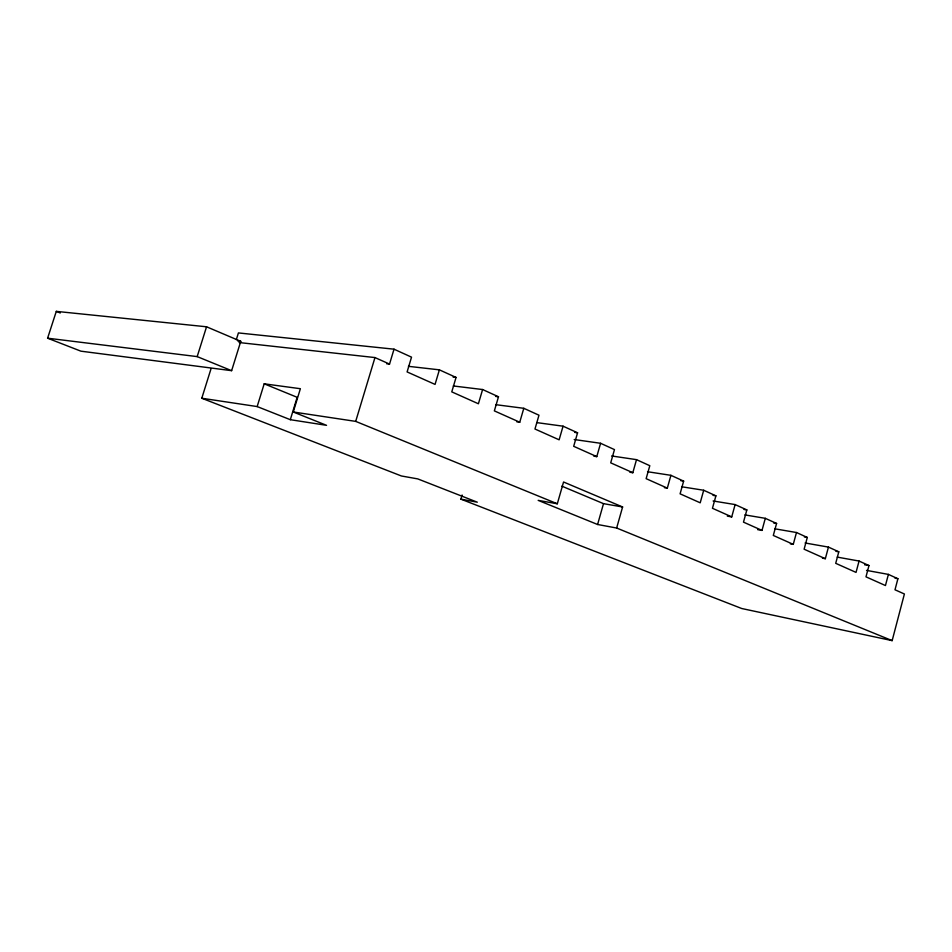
<?xml version="1.0" encoding="UTF-8"?>
<svg xmlns="http://www.w3.org/2000/svg" width="952" height="952" viewBox="0 0 952 952"><rect width="100%" height="100%" fill="white"/><g stroke="black" fill="none" stroke-linecap="round" stroke-linejoin="round"><path stroke-width="1.43" d="M866.534 570.391L888.394 574.401L897.903 578.733L894.999 589.788L904.4 593.988L892.155 640.625L741.739 608.518L460.899 499.145L462.113 495.016M837.272 557.122L859.061 561.037L868.974 565.559L865.987 576.841L885.455 585.539L888.394 574.401M859.061 561.037L856.038 572.402L835.713 563.322L838.795 551.803L828.454 547.091L805.083 542.985M822.421 558.158L825.336 558.693L828.454 547.091M790.362 543.854L793.266 544.365L796.479 532.525L774.666 528.777M796.479 532.525L807.296 537.452L804.119 549.209L825.336 558.693M744.845 514.901L765.301 518.328L776.582 523.457L773.31 535.452L793.266 544.365M713.119 500.978L735.122 504.572L746.844 509.915L743.488 522.136L762.005 530.407L765.301 518.328M727.328 516.139L731.731 516.888L735.122 504.572M681.834 486.793L703.695 490.256L700.208 502.811L680.097 493.826L683.643 481.117L670.91 475.322L647.538 471.728M703.695 490.256L715.904 495.825L712.453 508.285L731.731 516.888M664.401 487.662L667.328 488.126L670.91 475.322M616.646 528.027L622.608 506.976L563.56 481.998L557.313 503.775L538.178 500.371L597.594 524.492L616.646 528.027L892.155 640.625M629.891 472.263L632.818 472.716L636.507 459.649L611.624 455.96M597.594 524.492L603.508 503.656L561.858 486.163M536.666 422.593L563.06 426.187L577.567 432.791L573.687 446.31L596.785 456.627L600.593 443.287L574.211 439.526M563.06 426.187L559.133 439.812L534.965 429.019L538.975 415.215L523.802 408.301L495.944 404.695M516.817 421.819L519.744 422.224L523.802 408.301M519.744 422.224L494.35 410.883L498.491 396.77L482.604 389.535L478.404 403.767L451.772 391.867L456.056 377.432L439.384 369.84L408.432 366.33M439.384 369.84L435.052 384.406L407.099 371.923L411.526 357.155L394.021 349.182L238.416 332.926L236.31 339.685M386.607 363.747L389.535 364.08L394.021 349.182M211.058 368.626L201.788 398.245L257.159 406.563L264.192 383.823L300.38 388.713L293.252 411.99L355.691 421.379L374.969 357.571L389.535 364.08M257.159 406.563L290.312 419.689L297.167 397.305L264.192 383.823M231.633 370.673L240.773 341.328L206.548 326.786L56.299 311.375L47.6 338.198L80.908 351.169L231.633 370.673L197.183 356.607L47.6 338.198M197.183 356.607L206.548 326.786M237.833 341.006L240.773 341.328M239.083 342.541L374.969 357.571M453.104 377.099L456.056 377.432M453.319 385.965L482.604 389.535M495.564 396.413L498.491 396.77M574.627 432.387L577.567 432.791M593.858 456.187L596.785 456.627M290.312 419.689L326.536 425.33L293.252 411.99M680.728 480.665L683.643 481.117M713 495.349L715.904 495.825M743.917 509.439L746.844 509.915M773.655 522.969L776.582 523.457M804.392 536.952L807.296 537.452M757.625 529.645L762.005 530.407M603.508 503.656L622.608 506.976M835.88 551.291L838.795 551.803M864.583 564.762L868.974 565.559M894.999 578.197L897.903 578.733M460.899 499.145L477.297 502.192L417.773 478.904L401.399 475.976L201.788 398.245M56.299 311.375L60.273 312.982M355.691 421.379L557.313 503.775M632.818 472.716L610.708 462.839L614.468 449.606L600.593 443.287M667.328 488.126L646.134 478.666L649.799 465.707L636.507 459.649"/></g></svg>
